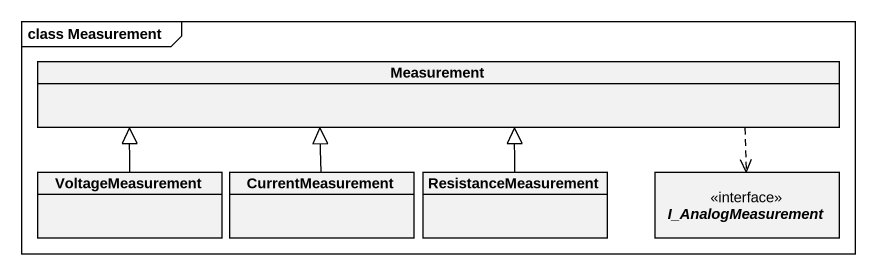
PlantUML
@startuml
mainframe class Measurement
hide circle
hide empty members
class Measurement
class VoltageMeasurement
class CurrentMeasurement
class ResistanceMeasurement
interface I_AnalogMeasurement
Measurement .right.> I_AnalogMeasurement
VoltageMeasurement -right-|> Measurement
CurrentMeasurement -up-|> Measurement
ResistanceMeasurement -up-|> Measurement
@enduml
